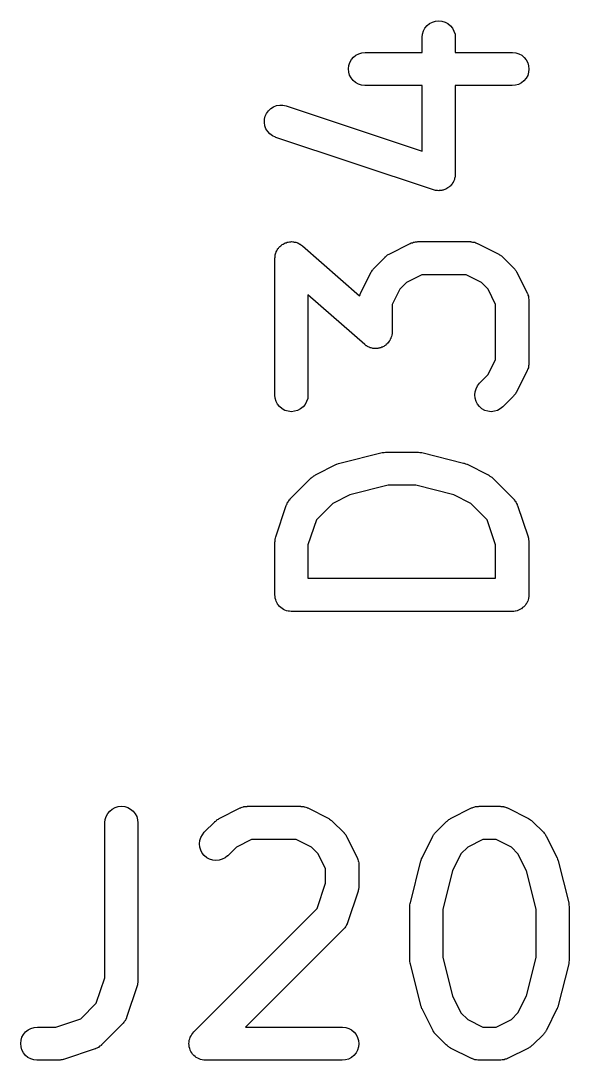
# Model space of a CAD drawing. Extents: x 96 to 150, y -148 to -38.
# Drawn here: x 122.687 to 125.17, y -113.049 to -108.343 of the extents above; entities that cross this region are included whole.
import ezdxf

# ---------------------------------------------------------------- set-up
doc = ezdxf.new("R2010")
doc.units = 0
doc.header["$MEASUREMENT"] = 0
doc.layers.add('BLACK', color=7, linetype='CONTINUOUS')

msp = doc.modelspace()

# ---------------------------------------------------------------- linework, layer by layer
at = {"layer": 'BLACK', "linetype": 'CONTINUOUS'}
for p, q in [((124.51, -108.389), (124.517, -108.376)), ((124.517, -108.376), (124.527, -108.365)), ((124.527, -108.365), (124.538, -108.356)), ((124.538, -108.356), (124.551, -108.349)), ((124.551, -108.349), (124.565, -108.345)), ((124.565, -108.345), (124.58, -108.343)), ((124.58, -108.343), (124.594, -108.345)), ((124.594, -108.345), (124.608, -108.349)), ((124.608, -108.349), (124.621, -108.356)), ((124.621, -108.356), (124.632, -108.366)), ((124.632, -108.366), (124.642, -108.377)), ((124.642, -108.377), (124.648, -108.39)), ((124.504, -108.417), (124.506, -108.403)), ((124.504, -108.418), (124.504, -108.417)), ((124.504, -108.486), (124.504, -108.418)), ((124.506, -108.403), (124.51, -108.389)), ((124.648, -108.39), (124.653, -108.404)), ((124.653, -108.404), (124.654, -108.418)), ((124.654, -108.418), (124.654, -108.486)), ((124.177, -108.532), (124.184, -108.519)), ((124.184, -108.519), (124.193, -108.508)), ((124.193, -108.508), (124.204, -108.499)), ((124.204, -108.499), (124.217, -108.492)), ((124.217, -108.492), (124.231, -108.488)), ((124.231, -108.488), (124.246, -108.486)), ((124.246, -108.486), (124.504, -108.486)), ((124.654, -108.486), (124.912, -108.486)), ((124.912, -108.486), (124.913, -108.486)), ((124.913, -108.486), (124.928, -108.488)), ((124.928, -108.488), (124.942, -108.492)), ((124.942, -108.492), (124.955, -108.499)), ((124.955, -108.499), (124.966, -108.509)), ((124.966, -108.509), (124.975, -108.52)), ((124.975, -108.52), (124.982, -108.533)), ((124.171, -108.561), (124.172, -108.546)), ((124.172, -108.575), (124.171, -108.561)), ((124.172, -108.546), (124.177, -108.532)), ((124.982, -108.533), (124.986, -108.547)), ((124.986, -108.547), (124.987, -108.562)), ((124.987, -108.562), (124.986, -108.576)), ((124.176, -108.589), (124.172, -108.575)), ((124.183, -108.602), (124.176, -108.589)), ((124.192, -108.614), (124.183, -108.602)), ((124.203, -108.623), (124.192, -108.614)), ((124.975, -108.603), (124.965, -108.615)), ((124.982, -108.59), (124.975, -108.603)), ((124.986, -108.576), (124.982, -108.59)), ((124.216, -108.63), (124.203, -108.623)), ((124.23, -108.635), (124.216, -108.63)), ((124.245, -108.636), (124.23, -108.635)), ((124.246, -108.636), (124.245, -108.636)), ((124.504, -108.636), (124.246, -108.636)), ((124.504, -108.933), (124.504, -108.636)), ((124.912, -108.636), (124.654, -108.636)), ((124.654, -108.636), (124.654, -109.038)), ((124.927, -108.635), (124.912, -108.636)), ((124.941, -108.631), (124.927, -108.635)), ((124.954, -108.624), (124.941, -108.631)), ((124.965, -108.615), (124.954, -108.624)), ((123.8, -108.762), (123.808, -108.75)), ((123.808, -108.75), (123.819, -108.74)), ((123.819, -108.74), (123.831, -108.732)), ((123.831, -108.732), (123.845, -108.727)), ((123.845, -108.727), (123.86, -108.725)), ((123.86, -108.725), (123.874, -108.725)), ((123.874, -108.725), (123.888, -108.728)), ((123.888, -108.728), (124.504, -108.933)), ((123.79, -108.789), (123.794, -108.775)), ((123.79, -108.804), (123.79, -108.789)), ((123.794, -108.775), (123.8, -108.762)), ((123.792, -108.819), (123.79, -108.804)), ((123.797, -108.832), (123.792, -108.819)), ((123.805, -108.845), (123.797, -108.832)), ((123.815, -108.855), (123.805, -108.845)), ((123.827, -108.864), (123.815, -108.855)), ((123.84, -108.87), (123.827, -108.864)), ((123.841, -108.871), (123.84, -108.87)), ((124.555, -109.109), (123.841, -108.871)), ((124.654, -109.038), (124.654, -109.039)), ((124.638, -109.083), (124.635, -109.087)), ((124.641, -109.08), (124.638, -109.083)), ((124.642, -109.077), (124.641, -109.08)), ((124.644, -109.075), (124.642, -109.077)), ((124.646, -109.071), (124.644, -109.075)), ((124.648, -109.067), (124.646, -109.071)), ((124.649, -109.064), (124.648, -109.067)), ((124.65, -109.062), (124.649, -109.064)), ((124.651, -109.057), (124.65, -109.062)), ((124.652, -109.053), (124.651, -109.057)), ((124.653, -109.05), (124.652, -109.053)), ((124.654, -109.043), (124.653, -109.047)), ((124.653, -109.047), (124.653, -109.05)), ((124.654, -109.039), (124.654, -109.043)), ((124.56, -109.11), (124.555, -109.109)), ((124.564, -109.111), (124.56, -109.11)), ((124.567, -109.111), (124.564, -109.111)), ((124.57, -109.112), (124.567, -109.111)), ((124.574, -109.112), (124.57, -109.112)), ((124.579, -109.113), (124.574, -109.112)), ((124.581, -109.112), (124.579, -109.113)), ((124.584, -109.112), (124.581, -109.112)), ((124.589, -109.112), (124.584, -109.112)), ((124.593, -109.111), (124.589, -109.112)), ((124.596, -109.11), (124.593, -109.111)), ((124.599, -109.11), (124.596, -109.11)), ((124.603, -109.108), (124.599, -109.11)), ((124.607, -109.107), (124.603, -109.108)), ((124.61, -109.106), (124.607, -109.107)), ((124.612, -109.105), (124.61, -109.106)), ((124.616, -109.102), (124.612, -109.105)), ((124.62, -109.1), (124.616, -109.102)), ((124.622, -109.098), (124.62, -109.1)), ((124.625, -109.097), (124.622, -109.098)), ((124.628, -109.094), (124.625, -109.097)), ((124.632, -109.091), (124.628, -109.094)), ((124.633, -109.089), (124.632, -109.091)), ((124.635, -109.087), (124.633, -109.089)), ((123.856, -109.369), (123.858, -109.367)), ((123.858, -109.367), (123.86, -109.365)), ((123.86, -109.365), (123.864, -109.362)), ((123.864, -109.362), (123.867, -109.359)), ((123.867, -109.359), (123.869, -109.357)), ((123.869, -109.357), (123.871, -109.356)), ((123.871, -109.356), (123.875, -109.354)), ((123.875, -109.354), (123.879, -109.351)), ((123.879, -109.351), (123.882, -109.35)), ((123.882, -109.35), (123.884, -109.349)), ((123.884, -109.349), (123.889, -109.348)), ((123.889, -109.348), (123.893, -109.346)), ((123.893, -109.346), (123.896, -109.346)), ((123.896, -109.346), (123.898, -109.345)), ((123.898, -109.345), (123.903, -109.344)), ((123.903, -109.344), (123.908, -109.344)), ((123.908, -109.344), (123.91, -109.344)), ((123.91, -109.344), (123.913, -109.343)), ((123.913, -109.343), (123.918, -109.344)), ((123.918, -109.344), (123.922, -109.344)), ((123.922, -109.344), (123.925, -109.345)), ((123.925, -109.345), (123.927, -109.345)), ((123.927, -109.345), (123.932, -109.346)), ((123.932, -109.346), (123.937, -109.347)), ((123.937, -109.347), (123.939, -109.349)), ((123.939, -109.349), (123.941, -109.349)), ((123.941, -109.349), (123.946, -109.352)), ((123.946, -109.352), (123.95, -109.354)), ((123.95, -109.354), (123.952, -109.355)), ((123.952, -109.355), (123.954, -109.356)), ((123.954, -109.356), (123.958, -109.359)), ((123.958, -109.359), (123.962, -109.362)), ((123.962, -109.362), (124.221, -109.589)), ((124.355, -109.399), (124.45, -109.351)), ((124.45, -109.351), (124.451, -109.351)), ((124.451, -109.351), (124.453, -109.35)), ((124.453, -109.35), (124.455, -109.349)), ((124.455, -109.349), (124.46, -109.348)), ((124.46, -109.348), (124.465, -109.346)), ((124.465, -109.346), (124.467, -109.346)), ((124.467, -109.346), (124.469, -109.345)), ((124.469, -109.345), (124.474, -109.344)), ((124.474, -109.344), (124.479, -109.344)), ((124.479, -109.344), (124.482, -109.344)), ((124.482, -109.344), (124.484, -109.343)), ((124.484, -109.343), (124.722, -109.343)), ((124.722, -109.343), (124.723, -109.343)), ((124.723, -109.343), (124.725, -109.344)), ((124.725, -109.344), (124.727, -109.344)), ((124.727, -109.344), (124.732, -109.345)), ((124.732, -109.345), (124.737, -109.345)), ((124.737, -109.345), (124.74, -109.346)), ((124.74, -109.346), (124.742, -109.346)), ((124.742, -109.346), (124.747, -109.348)), ((124.747, -109.348), (124.751, -109.35)), ((124.751, -109.35), (124.753, -109.351)), ((124.753, -109.351), (124.755, -109.351)), ((124.755, -109.351), (124.851, -109.399)), ((123.837, -109.417), (123.838, -109.413)), ((123.838, -109.408), (123.839, -109.406)), ((123.838, -109.413), (123.838, -109.408)), ((123.839, -109.403), (123.84, -109.398)), ((123.839, -109.406), (123.839, -109.403)), ((123.84, -109.398), (123.842, -109.394)), ((123.842, -109.394), (123.843, -109.391)), ((123.843, -109.389), (123.846, -109.385)), ((123.843, -109.391), (123.843, -109.389)), ((123.846, -109.385), (123.848, -109.381)), ((123.848, -109.381), (123.849, -109.378)), ((123.849, -109.378), (123.85, -109.376)), ((123.85, -109.376), (123.854, -109.373)), ((123.854, -109.373), (123.856, -109.369)), ((124.288, -109.461), (124.336, -109.413)), ((124.336, -109.412), (124.34, -109.41)), ((124.336, -109.413), (124.336, -109.412)), ((124.34, -109.41), (124.343, -109.407)), ((124.343, -109.407), (124.345, -109.405)), ((124.345, -109.405), (124.348, -109.403)), ((124.348, -109.403), (124.351, -109.401)), ((124.351, -109.401), (124.355, -109.399)), ((124.851, -109.399), (124.852, -109.399)), ((124.852, -109.399), (124.855, -109.402)), ((124.855, -109.402), (124.859, -109.404)), ((124.859, -109.404), (124.861, -109.406)), ((124.861, -109.406), (124.864, -109.407)), ((124.864, -109.407), (124.867, -109.41)), ((124.867, -109.41), (124.87, -109.413)), ((124.87, -109.413), (124.918, -109.461)), ((123.837, -109.418), (123.837, -109.417)), ((123.837, -110.038), (123.837, -109.418)), ((124.285, -109.464), (124.288, -109.461)), ((124.918, -109.461), (124.919, -109.461)), ((124.919, -109.461), (124.921, -109.465)), ((124.226, -109.575), (124.274, -109.48)), ((124.274, -109.479), (124.277, -109.476)), ((124.274, -109.48), (124.274, -109.479)), ((124.277, -109.476), (124.279, -109.472)), ((124.279, -109.472), (124.281, -109.47)), ((124.281, -109.47), (124.282, -109.467)), ((124.282, -109.467), (124.285, -109.464)), ((124.502, -109.493), (124.433, -109.528)), ((124.704, -109.493), (124.502, -109.493)), ((124.773, -109.528), (124.704, -109.493)), ((124.921, -109.465), (124.924, -109.468)), ((124.924, -109.468), (124.926, -109.47)), ((124.926, -109.47), (124.928, -109.473)), ((124.928, -109.473), (124.93, -109.477)), ((124.93, -109.477), (124.932, -109.48)), ((124.932, -109.48), (124.979, -109.575)), ((124.433, -109.528), (124.403, -109.558)), ((124.803, -109.558), (124.773, -109.528)), ((124.244, -109.808), (123.987, -109.584)), ((123.987, -109.584), (123.987, -110.038)), ((124.221, -109.589), (124.223, -109.584)), ((124.223, -109.584), (124.224, -109.579)), ((124.224, -109.579), (124.225, -109.577)), ((124.225, -109.577), (124.226, -109.575)), ((124.403, -109.558), (124.368, -109.627)), ((124.837, -109.627), (124.803, -109.558)), ((124.979, -109.575), (124.98, -109.576)), ((124.98, -109.576), (124.981, -109.578)), ((124.981, -109.578), (124.982, -109.58)), ((124.982, -109.58), (124.983, -109.585)), ((124.983, -109.585), (124.985, -109.59)), ((124.985, -109.59), (124.985, -109.592)), ((124.985, -109.592), (124.986, -109.594)), ((124.986, -109.594), (124.986, -109.599)), ((124.986, -109.599), (124.987, -109.605)), ((124.368, -109.627), (124.368, -109.752)), ((124.837, -109.877), (124.837, -109.627)), ((124.987, -109.605), (124.987, -109.607)), ((124.987, -109.607), (124.987, -109.609)), ((124.987, -109.609), (124.987, -109.895)), ((124.358, -109.79), (124.356, -109.792)), ((124.36, -109.785), (124.358, -109.79)), ((124.362, -109.781), (124.36, -109.785)), ((124.363, -109.779), (124.362, -109.781)), ((124.364, -109.776), (124.363, -109.779)), ((124.365, -109.772), (124.364, -109.776)), ((124.367, -109.767), (124.365, -109.772)), ((124.368, -109.762), (124.367, -109.765)), ((124.367, -109.765), (124.367, -109.767)), ((124.368, -109.752), (124.368, -109.753)), ((124.368, -109.753), (124.368, -109.758)), ((124.368, -109.758), (124.368, -109.762)), ((124.248, -109.811), (124.244, -109.808)), ((124.251, -109.814), (124.248, -109.811)), ((124.254, -109.815), (124.251, -109.814)), ((124.256, -109.817), (124.254, -109.815)), ((124.26, -109.819), (124.256, -109.817)), ((124.264, -109.821), (124.26, -109.819)), ((124.267, -109.822), (124.264, -109.821)), ((124.269, -109.823), (124.267, -109.822)), ((124.274, -109.824), (124.269, -109.823)), ((124.278, -109.825), (124.274, -109.824)), ((124.281, -109.826), (124.278, -109.825)), ((124.283, -109.826), (124.281, -109.826)), ((124.288, -109.826), (124.283, -109.826)), ((124.293, -109.827), (124.288, -109.826)), ((124.295, -109.827), (124.293, -109.827)), ((124.298, -109.827), (124.295, -109.827)), ((124.303, -109.826), (124.298, -109.827)), ((124.307, -109.825), (124.303, -109.826)), ((124.31, -109.825), (124.307, -109.825)), ((124.313, -109.824), (124.31, -109.825)), ((124.317, -109.823), (124.313, -109.824)), ((124.321, -109.821), (124.317, -109.823)), ((124.324, -109.82), (124.321, -109.821)), ((124.326, -109.819), (124.324, -109.82)), ((124.33, -109.817), (124.326, -109.819)), ((124.334, -109.815), (124.33, -109.817)), ((124.336, -109.813), (124.334, -109.815)), ((124.339, -109.812), (124.336, -109.813)), ((124.342, -109.808), (124.339, -109.812)), ((124.346, -109.805), (124.342, -109.808)), ((124.347, -109.803), (124.346, -109.805)), ((124.349, -109.802), (124.347, -109.803)), ((124.352, -109.798), (124.349, -109.802)), ((124.355, -109.794), (124.352, -109.798)), ((124.356, -109.792), (124.355, -109.794)), ((124.803, -109.945), (124.837, -109.877)), ((124.979, -109.928), (124.932, -110.023)), ((124.98, -109.926), (124.979, -109.928)), ((124.981, -109.924), (124.98, -109.926)), ((124.983, -109.919), (124.981, -109.924)), ((124.985, -109.915), (124.983, -109.919)), ((124.986, -109.91), (124.985, -109.912)), ((124.985, -109.912), (124.985, -109.915)), ((124.987, -109.9), (124.986, -109.905)), ((124.986, -109.905), (124.986, -109.91)), ((124.987, -109.895), (124.987, -109.896)), ((124.987, -109.896), (124.987, -109.898)), ((124.987, -109.898), (124.987, -109.9)), ((124.764, -109.984), (124.803, -109.945)), ((124.742, -110.037), (124.744, -110.023)), ((124.744, -110.023), (124.748, -110.009)), ((124.748, -110.009), (124.755, -109.996)), ((124.755, -109.996), (124.764, -109.984)), ((124.931, -110.024), (124.929, -110.028)), ((124.932, -110.023), (124.931, -110.024)), ((123.839, -110.052), (123.837, -110.038)), ((123.843, -110.066), (123.839, -110.052)), ((123.85, -110.079), (123.843, -110.066)), ((123.981, -110.067), (123.974, -110.08)), ((123.986, -110.053), (123.981, -110.067)), ((123.987, -110.039), (123.986, -110.053)), ((123.987, -110.038), (123.987, -110.039)), ((124.744, -110.052), (124.742, -110.037)), ((124.748, -110.066), (124.744, -110.052)), ((124.755, -110.079), (124.748, -110.066)), ((124.918, -110.043), (124.87, -110.091)), ((124.92, -110.04), (124.918, -110.043)), ((124.923, -110.037), (124.92, -110.04)), ((124.925, -110.034), (124.923, -110.037)), ((124.927, -110.032), (124.925, -110.034)), ((124.929, -110.028), (124.927, -110.032)), ((123.859, -110.09), (123.85, -110.079)), ((123.87, -110.1), (123.859, -110.09)), ((123.883, -110.107), (123.87, -110.1)), ((123.897, -110.111), (123.883, -110.107)), ((123.912, -110.113), (123.897, -110.111)), ((123.926, -110.111), (123.912, -110.113)), ((123.94, -110.107), (123.926, -110.111)), ((123.953, -110.1), (123.94, -110.107)), ((123.965, -110.091), (123.953, -110.1)), ((123.974, -110.08), (123.965, -110.091)), ((124.764, -110.09), (124.755, -110.079)), ((124.775, -110.1), (124.764, -110.09)), ((124.788, -110.107), (124.775, -110.1)), ((124.802, -110.111), (124.788, -110.107)), ((124.816, -110.113), (124.802, -110.111)), ((124.831, -110.111), (124.816, -110.113)), ((124.845, -110.107), (124.831, -110.111)), ((124.858, -110.1), (124.845, -110.107)), ((124.869, -110.091), (124.858, -110.1)), ((124.87, -110.091), (124.869, -110.091)), ((124.132, -110.346), (124.323, -110.298)), ((124.323, -110.298), (124.324, -110.298)), ((124.324, -110.298), (124.325, -110.298)), ((124.325, -110.298), (124.326, -110.297)), ((124.326, -110.297), (124.332, -110.297)), ((124.332, -110.297), (124.338, -110.296)), ((124.338, -110.296), (124.34, -110.296)), ((124.34, -110.296), (124.341, -110.296)), ((124.341, -110.296), (124.484, -110.296)), ((124.484, -110.296), (124.485, -110.296)), ((124.485, -110.296), (124.486, -110.296)), ((124.486, -110.296), (124.488, -110.296)), ((124.488, -110.296), (124.493, -110.297)), ((124.493, -110.297), (124.499, -110.297)), ((124.499, -110.297), (124.501, -110.298)), ((124.501, -110.298), (124.502, -110.298)), ((124.502, -110.298), (124.692, -110.346)), ((124.022, -110.399), (124.117, -110.351)), ((124.117, -110.351), (124.118, -110.351)), ((124.118, -110.351), (124.125, -110.348)), ((124.118, -110.351), (124.118, -110.351)), ((124.118, -110.351), (124.118, -110.351)), ((124.125, -110.348), (124.132, -110.346)), ((124.132, -110.346), (124.132, -110.346)), ((124.132, -110.346), (124.132, -110.346)), ((124.692, -110.346), (124.693, -110.346)), ((124.693, -110.346), (124.694, -110.346)), ((124.694, -110.346), (124.694, -110.346)), ((124.694, -110.346), (124.701, -110.349)), ((124.701, -110.349), (124.707, -110.351)), ((124.707, -110.351), (124.708, -110.351)), ((124.708, -110.351), (124.708, -110.351)), ((124.708, -110.351), (124.803, -110.399)), ((124.014, -110.403), (124.018, -110.401)), ((124.018, -110.401), (124.022, -110.399)), ((124.803, -110.399), (124.804, -110.399)), ((124.804, -110.399), (124.808, -110.402)), ((124.808, -110.402), (124.811, -110.404)), ((123.907, -110.508), (124.002, -110.413)), ((124.002, -110.413), (124.003, -110.412)), ((124.003, -110.412), (124.006, -110.41)), ((124.006, -110.41), (124.009, -110.407)), ((124.009, -110.407), (124.012, -110.405)), ((124.012, -110.405), (124.014, -110.403)), ((124.35, -110.446), (124.177, -110.489)), ((124.475, -110.446), (124.35, -110.446)), ((124.648, -110.489), (124.475, -110.446)), ((124.811, -110.404), (124.814, -110.406)), ((124.814, -110.406), (124.816, -110.407)), ((124.816, -110.407), (124.819, -110.41)), ((124.819, -110.41), (124.823, -110.413)), ((124.823, -110.413), (124.918, -110.508)), ((124.177, -110.489), (124.1, -110.528)), ((124.725, -110.528), (124.648, -110.489)), ((123.841, -110.68), (123.889, -110.538)), ((123.889, -110.537), (123.89, -110.535)), ((123.889, -110.538), (123.889, -110.537)), ((123.89, -110.535), (123.891, -110.533)), ((123.891, -110.533), (123.893, -110.528)), ((123.893, -110.528), (123.895, -110.523)), ((123.895, -110.523), (123.897, -110.522)), ((123.897, -110.522), (123.898, -110.52)), ((123.898, -110.52), (123.901, -110.516)), ((123.901, -110.516), (123.904, -110.512)), ((123.904, -110.512), (123.906, -110.51)), ((123.906, -110.51), (123.907, -110.508)), ((124.1, -110.528), (124.026, -110.602)), ((124.799, -110.602), (124.725, -110.528)), ((124.918, -110.508), (124.919, -110.509)), ((124.919, -110.509), (124.92, -110.511)), ((124.92, -110.511), (124.922, -110.512)), ((124.922, -110.512), (124.924, -110.516)), ((124.924, -110.516), (124.928, -110.52)), ((124.928, -110.52), (124.929, -110.522)), ((124.929, -110.522), (124.93, -110.524)), ((124.93, -110.524), (124.932, -110.529)), ((124.932, -110.529), (124.934, -110.533)), ((124.934, -110.533), (124.935, -110.536)), ((124.935, -110.536), (124.936, -110.538)), ((124.936, -110.538), (124.984, -110.68)), ((124.026, -110.602), (123.987, -110.716)), ((124.837, -110.716), (124.799, -110.602)), ((123.839, -110.689), (123.84, -110.685)), ((123.84, -110.685), (123.841, -110.68)), ((124.984, -110.68), (124.984, -110.681)), ((124.984, -110.681), (124.985, -110.686)), ((123.837, -110.703), (123.838, -110.699)), ((123.837, -110.704), (123.837, -110.703)), ((123.837, -110.942), (123.837, -110.704)), ((123.838, -110.695), (123.839, -110.692)), ((123.838, -110.699), (123.838, -110.695)), ((123.839, -110.692), (123.839, -110.689)), ((123.987, -110.716), (123.987, -110.867)), ((124.837, -110.867), (124.837, -110.716)), ((124.985, -110.686), (124.986, -110.69)), ((124.986, -110.69), (124.986, -110.693)), ((124.986, -110.693), (124.987, -110.696)), ((124.987, -110.696), (124.987, -110.7)), ((124.987, -110.7), (124.987, -110.704)), ((124.987, -110.704), (124.987, -110.942)), ((123.987, -110.867), (124.837, -110.867)), ((123.838, -110.949), (123.837, -110.942)), ((123.839, -110.956), (123.838, -110.949)), ((123.839, -110.957), (123.839, -110.956)), ((123.841, -110.964), (123.839, -110.957)), ((123.839, -110.957), (123.839, -110.957)), ((123.843, -110.97), (123.841, -110.964)), ((124.984, -110.965), (124.982, -110.971)), ((124.986, -110.958), (124.984, -110.965)), ((124.987, -110.95), (124.986, -110.957)), ((124.986, -110.957), (124.986, -110.958)), ((124.986, -110.958), (124.986, -110.958)), ((124.987, -110.942), (124.987, -110.943)), ((124.987, -110.943), (124.987, -110.943)), ((124.987, -110.943), (124.987, -110.943)), ((124.987, -110.943), (124.987, -110.943)), ((124.987, -110.943), (124.987, -110.95)), ((123.843, -110.971), (123.843, -110.97)), ((123.846, -110.977), (123.843, -110.971)), ((123.843, -110.971), (123.843, -110.971)), ((123.85, -110.983), (123.846, -110.977)), ((123.85, -110.984), (123.85, -110.983)), ((123.854, -110.989), (123.85, -110.984)), ((123.85, -110.984), (123.85, -110.984)), ((123.859, -110.995), (123.854, -110.989)), ((123.865, -111), (123.859, -110.995)), ((123.859, -110.995), (123.859, -110.995)), ((123.859, -110.995), (123.859, -110.995)), ((123.87, -111.004), (123.865, -111)), ((123.877, -111.008), (123.87, -111.004)), ((123.87, -111.004), (123.87, -111.004)), ((123.87, -111.004), (123.87, -111.004)), ((123.883, -111.011), (123.877, -111.008)), ((123.89, -111.014), (123.883, -111.011)), ((123.883, -111.011), (123.883, -111.011)), ((123.883, -111.011), (123.883, -111.011)), ((123.897, -111.016), (123.89, -111.014)), ((124.934, -111.014), (124.927, -111.016)), ((124.94, -111.012), (124.934, -111.014)), ((124.941, -111.012), (124.94, -111.012)), ((124.947, -111.008), (124.941, -111.012)), ((124.941, -111.012), (124.941, -111.012)), ((124.953, -111.005), (124.947, -111.008)), ((124.954, -111.005), (124.953, -111.005)), ((124.959, -111), (124.954, -111.005)), ((124.954, -111.005), (124.954, -111.005)), ((124.965, -110.996), (124.959, -111)), ((124.97, -110.99), (124.965, -110.996)), ((124.965, -110.996), (124.965, -110.996)), ((124.965, -110.996), (124.965, -110.996)), ((124.974, -110.985), (124.97, -110.99)), ((124.975, -110.984), (124.974, -110.984)), ((124.974, -110.984), (124.974, -110.985)), ((124.978, -110.978), (124.975, -110.984)), ((124.981, -110.972), (124.978, -110.978)), ((124.982, -110.971), (124.981, -110.972)), ((124.981, -110.972), (124.981, -110.972)), ((123.904, -111.016), (123.897, -111.016)), ((123.897, -111.016), (123.897, -111.016)), ((123.897, -111.016), (123.897, -111.016)), ((123.911, -111.017), (123.904, -111.016)), ((123.912, -111.017), (123.911, -111.017)), ((124.912, -111.017), (123.912, -111.017)), ((123.912, -111.017), (123.912, -111.017)), ((123.912, -111.017), (123.912, -111.017)), ((123.912, -111.017), (123.912, -111.017)), ((124.919, -111.017), (124.912, -111.017)), ((124.926, -111.016), (124.919, -111.017)), ((124.927, -111.016), (124.926, -111.016)), ((124.927, -111.016), (124.927, -111.016)), ((123.101, -111.912), (123.114, -111.905)), ((123.114, -111.905), (123.128, -111.901)), ((123.128, -111.901), (123.143, -111.899)), ((123.143, -111.899), (123.158, -111.901)), ((123.158, -111.901), (123.172, -111.905)), ((123.172, -111.905), (123.184, -111.912)), ((123.585, -111.955), (123.68, -111.907)), ((123.68, -111.907), (123.681, -111.907)), ((123.681, -111.907), (123.683, -111.906)), ((123.683, -111.906), (123.685, -111.905)), ((123.685, -111.905), (123.69, -111.904)), ((123.69, -111.904), (123.695, -111.902)), ((123.695, -111.902), (123.697, -111.901)), ((123.697, -111.901), (123.699, -111.901)), ((123.699, -111.901), (123.704, -111.9)), ((123.704, -111.9), (123.71, -111.9)), ((123.71, -111.9), (123.712, -111.9)), ((123.712, -111.9), (123.714, -111.899)), ((123.714, -111.899), (123.952, -111.899)), ((123.952, -111.899), (123.953, -111.899)), ((123.953, -111.899), (123.955, -111.9)), ((123.955, -111.9), (123.957, -111.9)), ((123.957, -111.9), (123.963, -111.9)), ((123.963, -111.9), (123.968, -111.901)), ((123.968, -111.901), (123.97, -111.902)), ((123.97, -111.902), (123.972, -111.902)), ((123.972, -111.902), (123.977, -111.904)), ((123.977, -111.904), (123.982, -111.905)), ((123.982, -111.905), (123.983, -111.907)), ((123.983, -111.907), (123.986, -111.907)), ((123.986, -111.907), (124.081, -111.955)), ((124.633, -111.955), (124.728, -111.907)), ((124.728, -111.907), (124.729, -111.907)), ((124.729, -111.907), (124.731, -111.906)), ((124.731, -111.906), (124.733, -111.905)), ((124.733, -111.905), (124.738, -111.904)), ((124.738, -111.904), (124.743, -111.902)), ((124.743, -111.902), (124.745, -111.901)), ((124.745, -111.901), (124.747, -111.901)), ((124.747, -111.901), (124.752, -111.9)), ((124.752, -111.9), (124.757, -111.9)), ((124.757, -111.9), (124.759, -111.9)), ((124.759, -111.9), (124.762, -111.899)), ((124.762, -111.899), (124.857, -111.899)), ((124.857, -111.899), (124.858, -111.899)), ((124.858, -111.899), (124.86, -111.9)), ((124.86, -111.9), (124.862, -111.9)), ((124.862, -111.9), (124.867, -111.9)), ((124.867, -111.9), (124.872, -111.901)), ((124.872, -111.901), (124.874, -111.902)), ((124.874, -111.902), (124.877, -111.902)), ((124.877, -111.902), (124.881, -111.904)), ((124.881, -111.904), (124.886, -111.905)), ((124.886, -111.905), (124.888, -111.907)), ((124.888, -111.907), (124.89, -111.907)), ((124.89, -111.907), (124.986, -111.955)), ((123.069, -111.959), (123.074, -111.945)), ((123.074, -111.945), (123.081, -111.932)), ((123.081, -111.932), (123.09, -111.921)), ((123.09, -111.921), (123.101, -111.912)), ((123.184, -111.912), (123.196, -111.922)), ((123.196, -111.922), (123.205, -111.933)), ((123.205, -111.933), (123.212, -111.946)), ((123.212, -111.946), (123.216, -111.96)), ((123.582, -111.957), (123.585, -111.955)), ((124.081, -111.955), (124.082, -111.955)), ((124.082, -111.955), (124.085, -111.958)), ((124.629, -111.957), (124.633, -111.955)), ((124.986, -111.955), (124.986, -111.955)), ((124.986, -111.955), (124.99, -111.958)), ((123.067, -111.973), (123.069, -111.959)), ((123.067, -111.974), (123.067, -111.973)), ((123.067, -112.676), (123.067, -111.974)), ((123.216, -111.96), (123.217, -111.974)), ((123.217, -111.974), (123.217, -112.689)), ((123.518, -112.017), (123.566, -111.969)), ((123.566, -111.968), (123.57, -111.966)), ((123.566, -111.969), (123.566, -111.968)), ((123.57, -111.966), (123.573, -111.963)), ((123.573, -111.963), (123.575, -111.961)), ((123.575, -111.961), (123.578, -111.959)), ((123.578, -111.959), (123.582, -111.957)), ((124.085, -111.958), (124.089, -111.96)), ((124.089, -111.96), (124.091, -111.962)), ((124.091, -111.962), (124.094, -111.963)), ((124.094, -111.963), (124.097, -111.966)), ((124.097, -111.966), (124.1, -111.969)), ((124.1, -111.969), (124.148, -112.017)), ((124.566, -112.017), (124.613, -111.969)), ((124.613, -111.969), (124.614, -111.968)), ((124.614, -111.968), (124.617, -111.966)), ((124.617, -111.966), (124.62, -111.963)), ((124.62, -111.963), (124.623, -111.961)), ((124.623, -111.961), (124.625, -111.959)), ((124.625, -111.959), (124.629, -111.957)), ((124.99, -111.958), (124.994, -111.96)), ((124.994, -111.96), (124.996, -111.962)), ((124.996, -111.962), (124.999, -111.963)), ((124.999, -111.963), (125.002, -111.966)), ((125.002, -111.966), (125.005, -111.969)), ((125.005, -111.969), (125.053, -112.017)), ((123.498, -112.055), (123.502, -112.041)), ((123.502, -112.041), (123.509, -112.028)), ((123.509, -112.028), (123.518, -112.017)), ((123.732, -112.049), (123.663, -112.084)), ((123.934, -112.049), (123.732, -112.049)), ((124.003, -112.084), (123.934, -112.049)), ((124.148, -112.017), (124.149, -112.017)), ((124.149, -112.017), (124.151, -112.021)), ((124.151, -112.021), (124.154, -112.024)), ((124.154, -112.024), (124.156, -112.026)), ((124.156, -112.026), (124.158, -112.029)), ((124.158, -112.029), (124.16, -112.033)), ((124.16, -112.033), (124.162, -112.036)), ((124.162, -112.036), (124.21, -112.131)), ((124.504, -112.131), (124.552, -112.036)), ((124.552, -112.035), (124.554, -112.032)), ((124.552, -112.036), (124.552, -112.035)), ((124.554, -112.032), (124.556, -112.028)), ((124.556, -112.028), (124.558, -112.025)), ((124.558, -112.025), (124.56, -112.023)), ((124.56, -112.023), (124.563, -112.02)), ((124.563, -112.02), (124.566, -112.017)), ((124.779, -112.049), (124.711, -112.084)), ((124.839, -112.049), (124.779, -112.049)), ((124.908, -112.084), (124.839, -112.049)), ((125.053, -112.017), (125.053, -112.017)), ((125.053, -112.017), (125.056, -112.021)), ((125.056, -112.021), (125.059, -112.024)), ((125.059, -112.024), (125.061, -112.026)), ((125.061, -112.026), (125.063, -112.029)), ((125.063, -112.029), (125.064, -112.033)), ((125.064, -112.033), (125.067, -112.036)), ((125.067, -112.036), (125.114, -112.131)), ((123.496, -112.069), (123.498, -112.055)), ((123.497, -112.084), (123.496, -112.069)), ((123.502, -112.098), (123.497, -112.084)), ((123.663, -112.084), (123.624, -112.123)), ((124.033, -112.114), (124.003, -112.084)), ((124.711, -112.084), (124.68, -112.114)), ((124.938, -112.114), (124.908, -112.084)), ((123.508, -112.111), (123.502, -112.098)), ((123.518, -112.122), (123.508, -112.111)), ((123.529, -112.132), (123.518, -112.122)), ((123.542, -112.139), (123.529, -112.132)), ((123.556, -112.143), (123.542, -112.139)), ((123.57, -112.145), (123.556, -112.143)), ((123.585, -112.143), (123.57, -112.145)), ((123.599, -112.139), (123.585, -112.143)), ((123.612, -112.133), (123.599, -112.139)), ((123.623, -112.123), (123.612, -112.133)), ((123.624, -112.123), (123.623, -112.123)), ((124.067, -112.183), (124.033, -112.114)), ((124.21, -112.131), (124.21, -112.132)), ((124.21, -112.132), (124.211, -112.134)), ((124.211, -112.134), (124.212, -112.136)), ((124.212, -112.136), (124.213, -112.141)), ((124.213, -112.141), (124.215, -112.146)), ((124.499, -112.145), (124.501, -112.138)), ((124.501, -112.138), (124.504, -112.132)), ((124.504, -112.132), (124.504, -112.131)), ((124.504, -112.132), (124.504, -112.132)), ((124.68, -112.114), (124.642, -112.191)), ((124.976, -112.191), (124.938, -112.114)), ((125.114, -112.131), (125.115, -112.132)), ((125.115, -112.132), (125.115, -112.133)), ((125.115, -112.133), (125.115, -112.133)), ((125.115, -112.133), (125.117, -112.139)), ((125.117, -112.139), (125.12, -112.146)), ((124.067, -112.248), (124.067, -112.183)), ((124.215, -112.146), (124.215, -112.148)), ((124.215, -112.148), (124.216, -112.15)), ((124.216, -112.15), (124.217, -112.155)), ((124.217, -112.155), (124.217, -112.16)), ((124.217, -112.16), (124.217, -112.163)), ((124.217, -112.163), (124.217, -112.165)), ((124.217, -112.165), (124.217, -112.26)), ((124.451, -112.337), (124.498, -112.147)), ((124.498, -112.147), (124.499, -112.146)), ((124.499, -112.146), (124.499, -112.145)), ((124.499, -112.145), (124.499, -112.145)), ((124.642, -112.191), (124.598, -112.365)), ((125.02, -112.365), (124.976, -112.191)), ((125.12, -112.146), (125.12, -112.146)), ((125.12, -112.146), (125.12, -112.147)), ((125.12, -112.147), (125.168, -112.337)), ((124.029, -112.362), (124.067, -112.248)), ((124.214, -112.284), (124.166, -112.427)), ((124.215, -112.28), (124.214, -112.284)), ((124.216, -112.276), (124.215, -112.28)), ((124.217, -112.27), (124.216, -112.273)), ((124.216, -112.273), (124.216, -112.276)), ((124.217, -112.26), (124.217, -112.261)), ((124.217, -112.261), (124.217, -112.265)), ((124.217, -112.265), (124.217, -112.27)), ((123.47, -112.921), (124.029, -112.362)), ((124.448, -112.354), (124.449, -112.353)), ((124.448, -112.355), (124.448, -112.354)), ((124.448, -112.593), (124.448, -112.355)), ((124.449, -112.346), (124.45, -112.34)), ((124.449, -112.352), (124.449, -112.346)), ((124.449, -112.353), (124.449, -112.352)), ((124.45, -112.338), (124.451, -112.337)), ((124.45, -112.34), (124.45, -112.338)), ((124.598, -112.365), (124.598, -112.584)), ((125.02, -112.584), (125.02, -112.365)), ((125.168, -112.337), (125.168, -112.338)), ((125.168, -112.338), (125.168, -112.339)), ((125.168, -112.339), (125.168, -112.341)), ((125.168, -112.341), (125.169, -112.347)), ((125.169, -112.347), (125.17, -112.353)), ((125.17, -112.353), (125.17, -112.354)), ((125.17, -112.354), (125.17, -112.355)), ((125.17, -112.355), (125.17, -112.593)), ((124.148, -112.456), (123.704, -112.899)), ((124.149, -112.454), (124.148, -112.456)), ((124.151, -112.453), (124.149, -112.454)), ((124.154, -112.449), (124.151, -112.453)), ((124.157, -112.445), (124.154, -112.449)), ((124.158, -112.443), (124.157, -112.445)), ((124.16, -112.441), (124.158, -112.443)), ((124.162, -112.436), (124.16, -112.441)), ((124.164, -112.432), (124.162, -112.436)), ((124.165, -112.43), (124.164, -112.432)), ((124.166, -112.428), (124.165, -112.43)), ((124.166, -112.427), (124.166, -112.428)), ((124.449, -112.595), (124.448, -112.593)), ((124.448, -112.596), (124.449, -112.595)), ((124.449, -112.602), (124.448, -112.596)), ((124.45, -112.608), (124.449, -112.602)), ((124.45, -112.609), (124.45, -112.608)), ((124.45, -112.611), (124.45, -112.609)), ((124.451, -112.612), (124.45, -112.611)), ((124.498, -112.802), (124.451, -112.612)), ((124.598, -112.584), (124.642, -112.758)), ((124.976, -112.758), (125.02, -112.584)), ((125.168, -112.612), (125.12, -112.802)), ((125.169, -112.603), (125.168, -112.609)), ((125.168, -112.609), (125.168, -112.61)), ((125.168, -112.61), (125.168, -112.612)), ((125.17, -112.597), (125.169, -112.603)), ((125.17, -112.593), (125.17, -112.594)), ((125.17, -112.594), (125.17, -112.596)), ((125.17, -112.596), (125.17, -112.597)), ((123.029, -112.791), (123.067, -112.676)), ((123.215, -112.708), (123.214, -112.712)), ((123.216, -112.704), (123.215, -112.708)), ((123.217, -112.698), (123.216, -112.701)), ((123.216, -112.701), (123.216, -112.704)), ((123.217, -112.689), (123.217, -112.69)), ((123.217, -112.69), (123.217, -112.694)), ((123.217, -112.694), (123.217, -112.698)), ((123.214, -112.712), (123.166, -112.855)), ((122.959, -112.861), (123.029, -112.791)), ((124.498, -112.803), (124.498, -112.802)), ((124.498, -112.802), (124.498, -112.802)), ((124.642, -112.758), (124.68, -112.835)), ((124.938, -112.835), (124.976, -112.758)), ((125.12, -112.802), (125.12, -112.803)), ((124.501, -112.809), (124.498, -112.803)), ((124.503, -112.816), (124.501, -112.809)), ((124.504, -112.817), (124.503, -112.816)), ((124.503, -112.816), (124.503, -112.816)), ((124.552, -112.913), (124.504, -112.817)), ((124.504, -112.817), (124.504, -112.817)), ((124.68, -112.835), (124.711, -112.865)), ((124.908, -112.865), (124.938, -112.835)), ((125.114, -112.817), (125.067, -112.913)), ((125.115, -112.817), (125.114, -112.817)), ((125.114, -112.817), (125.114, -112.817)), ((125.117, -112.81), (125.115, -112.817)), ((125.12, -112.804), (125.117, -112.81)), ((125.12, -112.803), (125.12, -112.803)), ((125.12, -112.803), (125.12, -112.804)), ((122.845, -112.899), (122.959, -112.861)), ((123.148, -112.885), (123.053, -112.98)), ((123.149, -112.883), (123.148, -112.885)), ((123.151, -112.881), (123.149, -112.883)), ((123.154, -112.877), (123.151, -112.881)), ((123.157, -112.873), (123.154, -112.877)), ((123.158, -112.871), (123.157, -112.873)), ((123.16, -112.87), (123.158, -112.871)), ((123.162, -112.865), (123.16, -112.87)), ((123.164, -112.86), (123.162, -112.865)), ((123.165, -112.858), (123.164, -112.86)), ((123.166, -112.856), (123.165, -112.858)), ((123.166, -112.855), (123.166, -112.856)), ((124.711, -112.865), (124.779, -112.899)), ((124.839, -112.899), (124.908, -112.865)), ((122.692, -112.945), (122.699, -112.932)), ((122.699, -112.932), (122.709, -112.921)), ((122.709, -112.921), (122.72, -112.912)), ((122.72, -112.912), (122.733, -112.905)), ((122.733, -112.905), (122.747, -112.901)), ((122.747, -112.901), (122.762, -112.899)), ((122.762, -112.899), (122.845, -112.899)), ((123.454, -112.945), (123.458, -112.939)), ((123.458, -112.939), (123.461, -112.933)), ((123.461, -112.932), (123.466, -112.927)), ((123.461, -112.933), (123.461, -112.932)), ((123.461, -112.933), (123.461, -112.933)), ((123.466, -112.927), (123.47, -112.921)), ((123.704, -112.899), (124.142, -112.899)), ((124.142, -112.899), (124.144, -112.899)), ((124.144, -112.899), (124.158, -112.901)), ((124.158, -112.901), (124.172, -112.905)), ((124.172, -112.905), (124.185, -112.912)), ((124.185, -112.912), (124.196, -112.922)), ((124.196, -112.922), (124.205, -112.933)), ((124.205, -112.933), (124.212, -112.946)), ((124.554, -112.916), (124.552, -112.913)), ((124.556, -112.92), (124.554, -112.916)), ((124.558, -112.922), (124.556, -112.92)), ((124.559, -112.925), (124.558, -112.922)), ((124.562, -112.928), (124.559, -112.925)), ((124.565, -112.931), (124.562, -112.928)), ((124.566, -112.932), (124.565, -112.931)), ((124.613, -112.98), (124.566, -112.932)), ((124.779, -112.899), (124.839, -112.899)), ((125.053, -112.932), (125.005, -112.98)), ((125.055, -112.929), (125.053, -112.932)), ((125.058, -112.926), (125.055, -112.929)), ((125.06, -112.923), (125.058, -112.926)), ((125.062, -112.921), (125.06, -112.923)), ((125.064, -112.917), (125.062, -112.921)), ((125.066, -112.914), (125.064, -112.917)), ((125.067, -112.913), (125.066, -112.914)), ((122.687, -112.974), (122.688, -112.959)), ((122.688, -112.988), (122.687, -112.974)), ((122.688, -112.959), (122.692, -112.945)), ((122.692, -113.002), (122.688, -112.988)), ((123.039, -112.991), (123.037, -112.992)), ((123.04, -112.99), (123.039, -112.991)), ((123.044, -112.986), (123.04, -112.99)), ((123.049, -112.984), (123.044, -112.986)), ((123.05, -112.982), (123.049, -112.984)), ((123.052, -112.981), (123.05, -112.982)), ((123.053, -112.98), (123.052, -112.981)), ((123.448, -112.974), (123.449, -112.967)), ((123.449, -112.981), (123.448, -112.974)), ((123.448, -112.974), (123.448, -112.974)), ((123.448, -112.974), (123.448, -112.974)), ((123.449, -112.967), (123.45, -112.96)), ((123.45, -112.988), (123.449, -112.981)), ((123.45, -112.959), (123.452, -112.952)), ((123.45, -112.96), (123.45, -112.959)), ((123.45, -112.959), (123.45, -112.959)), ((123.45, -112.989), (123.45, -112.988)), ((123.452, -112.996), (123.45, -112.989)), ((123.45, -112.989), (123.45, -112.989)), ((123.452, -112.952), (123.454, -112.946)), ((123.454, -112.946), (123.454, -112.945)), ((123.454, -112.945), (123.454, -112.945)), ((124.212, -112.946), (124.216, -112.96)), ((124.216, -112.989), (124.212, -113.003)), ((124.216, -112.96), (124.217, -112.975)), ((124.217, -112.975), (124.216, -112.989)), ((124.617, -112.982), (124.613, -112.98)), ((124.62, -112.985), (124.617, -112.982)), ((124.622, -112.987), (124.62, -112.985)), ((124.625, -112.989), (124.622, -112.987)), ((124.628, -112.991), (124.625, -112.989)), ((124.632, -112.993), (124.628, -112.991)), ((124.993, -112.99), (124.989, -112.992)), ((124.995, -112.988), (124.993, -112.99)), ((124.998, -112.986), (124.995, -112.988)), ((125.001, -112.983), (124.998, -112.986)), ((125.004, -112.981), (125.001, -112.983)), ((125.005, -112.98), (125.004, -112.981)), ((122.699, -113.015), (122.692, -113.002)), ((122.708, -113.027), (122.699, -113.015)), ((122.719, -113.036), (122.708, -113.027)), ((122.732, -113.043), (122.719, -113.036)), ((123.023, -112.998), (122.88, -113.046)), ((123.025, -112.997), (123.023, -112.998)), ((123.027, -112.996), (123.025, -112.997)), ((123.032, -112.994), (123.027, -112.996)), ((123.037, -112.992), (123.032, -112.994)), ((123.454, -113.002), (123.452, -112.996)), ((123.454, -113.003), (123.454, -113.002)), ((123.457, -113.009), (123.454, -113.003)), ((123.454, -113.003), (123.454, -113.003)), ((123.461, -113.015), (123.457, -113.009)), ((123.461, -113.016), (123.461, -113.015)), ((123.465, -113.021), (123.461, -113.016)), ((123.461, -113.016), (123.461, -113.016)), ((123.47, -113.027), (123.465, -113.021)), ((123.476, -113.032), (123.47, -113.027)), ((123.47, -113.027), (123.47, -113.027)), ((123.47, -113.027), (123.47, -113.027)), ((123.481, -113.036), (123.476, -113.032)), ((123.488, -113.04), (123.481, -113.036)), ((123.481, -113.036), (123.481, -113.036)), ((123.481, -113.036), (123.481, -113.036)), ((124.184, -113.037), (124.171, -113.044)), ((124.195, -113.028), (124.184, -113.037)), ((124.205, -113.016), (124.195, -113.028)), ((124.212, -113.003), (124.205, -113.016)), ((124.633, -112.994), (124.632, -112.993)), ((124.728, -113.041), (124.633, -112.994)), ((124.986, -112.994), (124.89, -113.041)), ((124.989, -112.992), (124.986, -112.994)), ((122.746, -113.048), (122.732, -113.043)), ((122.76, -113.049), (122.746, -113.048)), ((122.762, -113.049), (122.76, -113.049)), ((122.857, -113.049), (122.762, -113.049)), ((122.861, -113.049), (122.857, -113.049)), ((122.865, -113.049), (122.861, -113.049)), ((122.868, -113.048), (122.865, -113.049)), ((122.871, -113.048), (122.868, -113.048)), ((122.875, -113.047), (122.871, -113.048)), ((122.879, -113.046), (122.875, -113.047)), ((122.88, -113.046), (122.879, -113.046)), ((123.494, -113.043), (123.488, -113.04)), ((123.501, -113.046), (123.494, -113.043)), ((123.494, -113.043), (123.494, -113.043)), ((123.494, -113.043), (123.494, -113.043)), ((123.508, -113.048), (123.501, -113.046)), ((123.515, -113.049), (123.508, -113.048)), ((123.508, -113.048), (123.508, -113.048)), ((123.508, -113.048), (123.508, -113.048)), ((123.522, -113.049), (123.515, -113.049)), ((123.523, -113.049), (123.522, -113.049)), ((124.142, -113.049), (123.523, -113.049)), ((123.523, -113.049), (123.523, -113.049)), ((123.523, -113.049), (123.523, -113.049)), ((123.523, -113.049), (123.523, -113.049)), ((124.157, -113.048), (124.142, -113.049)), ((124.171, -113.044), (124.157, -113.048)), ((124.73, -113.042), (124.728, -113.041)), ((124.732, -113.043), (124.73, -113.042)), ((124.737, -113.045), (124.732, -113.043)), ((124.742, -113.047), (124.737, -113.045)), ((124.744, -113.047), (124.742, -113.047)), ((124.746, -113.048), (124.744, -113.047)), ((124.751, -113.048), (124.746, -113.048)), ((124.756, -113.049), (124.751, -113.048)), ((124.758, -113.049), (124.756, -113.049)), ((124.76, -113.049), (124.758, -113.049)), ((124.762, -113.049), (124.76, -113.049)), ((124.857, -113.049), (124.762, -113.049)), ((124.859, -113.049), (124.857, -113.049)), ((124.861, -113.049), (124.859, -113.049)), ((124.866, -113.048), (124.861, -113.049)), ((124.871, -113.048), (124.866, -113.048)), ((124.873, -113.047), (124.871, -113.048)), ((124.876, -113.047), (124.873, -113.047)), ((124.88, -113.045), (124.876, -113.047)), ((124.885, -113.044), (124.88, -113.045)), ((124.887, -113.043), (124.885, -113.044)), ((124.889, -113.042), (124.887, -113.043)), ((124.89, -113.041), (124.889, -113.042))]:
    msp.add_line(p, q, dxfattribs=at)

doc.saveas('drawing.dxf')
